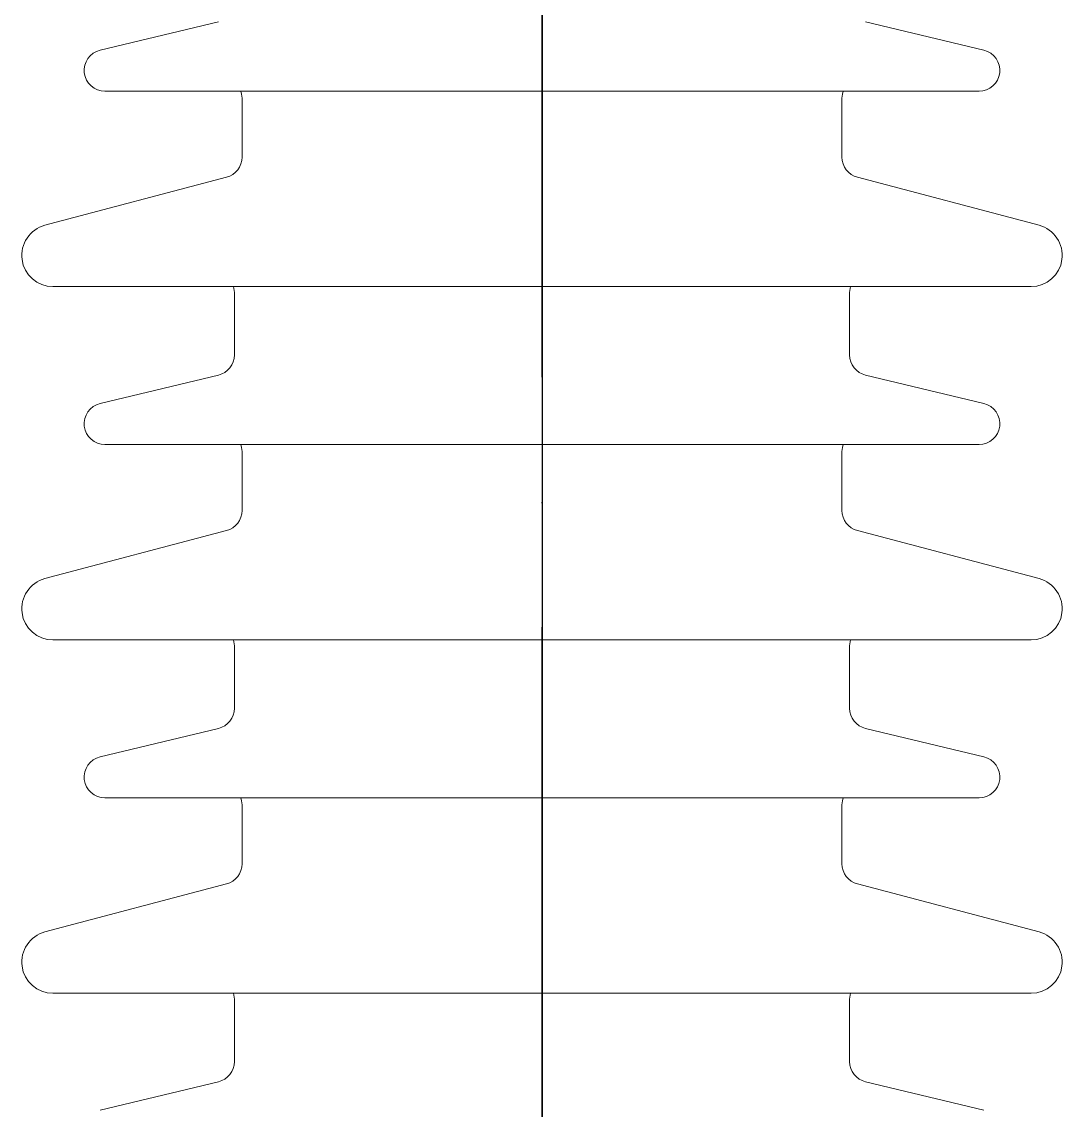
# Model space of a CAD drawing. Header units: millimetres. Extents: x 30710 to 48779, y -19256 to -8564.
# Drawn here: x 36345.1 to 36595.4, y -10385.8 to -10124 of the extents above; entities that cross this region are included whole.
import ezdxf

# ---------------------------------------------------------------- set-up
doc = ezdxf.new("R2010")
doc.units = ezdxf.units.MM
doc.header["$LTSCALE"] = 10
doc.linetypes.add('ACAD_ISO04W100', pattern=[30, 24, -3, 0, -3])
doc.layers.get('0').update_dxf_attribs({"color": 1, "linetype": 'ACAD_ISO04W100', "lineweight": 25})
doc.layers.get('Defpoints').update_dxf_attribs({"lineweight": 25})
doc.layers.add('粗实线', color=4, linetype='Continuous', lineweight=18)

msp = doc.modelspace()

# ---------------------------------------------------------------- linework, layer by layer
msp.add_line((36470.22, -12310.159), (36470.22, -9854.703))
at = {"layer": 'Defpoints'}
msp.add_line((36470.22, -8564.163), (36470.22, -19256.163), dxfattribs=at)
at = {"layer": '粗实线'}
for p, q in [((36392.378, -10123.952), (36363.884, -10130.797)), ((36576.555, -10130.797), (36548.061, -10123.952)), ((36365.052, -10140.658), (36575.387, -10140.658)), ((36398.052, -10142.316), (36398.052, -10156.52)), ((36542.387, -10156.52), (36542.387, -10142.316)), ((36394.33, -10161.354), (36350.635, -10172.908)), ((36589.804, -10172.908), (36546.109, -10161.354)), ((36352.552, -10187.658), (36587.887, -10187.658)), ((36396.21, -10189.09), (36396.21, -10204.09)), ((36544.229, -10204.09), (36544.229, -10189.09)), ((36392.378, -10208.952), (36363.884, -10215.797)), ((36576.555, -10215.797), (36548.061, -10208.952)), ((36365.052, -10225.658), (36575.387, -10225.658)), ((36398.052, -10227.316), (36398.052, -10241.52)), ((36542.387, -10241.52), (36542.387, -10227.316)), ((36394.33, -10246.354), (36350.635, -10257.908)), ((36589.804, -10257.908), (36546.109, -10246.354)), ((36352.552, -10272.658), (36587.887, -10272.658)), ((36396.21, -10274.09), (36396.21, -10289.09)), ((36544.229, -10289.09), (36544.229, -10274.09)), ((36392.378, -10293.952), (36363.884, -10300.797)), ((36576.555, -10300.797), (36548.061, -10293.952)), ((36365.052, -10310.658), (36575.387, -10310.658)), ((36398.052, -10312.316), (36398.052, -10326.52)), ((36542.387, -10326.52), (36542.387, -10312.316)), ((36394.33, -10331.354), (36350.635, -10342.908)), ((36589.804, -10342.908), (36546.109, -10331.354)), ((36352.552, -10357.658), (36587.887, -10357.658)), ((36396.21, -10359.09), (36396.21, -10374.09)), ((36544.229, -10374.09), (36544.229, -10359.09)), ((36392.378, -10378.952), (36363.884, -10385.797)), ((36576.555, -10385.797), (36548.061, -10378.952))]:
    msp.add_line(p, q, dxfattribs=at)
for points in [[(36397.769, -10140.658), (36397.956, -10141.34), (36398.052, -10142.316)], [(36542.387, -10142.316), (36542.483, -10141.34), (36542.67, -10140.658)], [(36396.001, -10187.658), (36396.114, -10188.115), (36396.21, -10189.09)], [(36544.229, -10189.09), (36544.325, -10188.115), (36544.438, -10187.658)], [(36397.769, -10225.658), (36397.956, -10226.34), (36398.052, -10227.316)], [(36542.387, -10227.316), (36542.483, -10226.34), (36542.67, -10225.658)], [(36396.001, -10272.658), (36396.114, -10273.115), (36396.21, -10274.09)], [(36544.229, -10274.09), (36544.325, -10273.115), (36544.438, -10272.658)], [(36397.769, -10310.658), (36397.956, -10311.34), (36398.052, -10312.316)], [(36542.387, -10312.316), (36542.483, -10311.34), (36542.67, -10310.658)], [(36396.001, -10357.658), (36396.114, -10358.115), (36396.21, -10359.09)], [(36544.229, -10359.09), (36544.325, -10358.115), (36544.438, -10357.658)]]:
    msp.add_lwpolyline(points, dxfattribs=at)
for centre, radius, start, end in [((36365.052, -10135.658), 5, 103.50795, 270), ((36575.387, -10135.658), 5, 270, 76.49205), ((36393.052, -10156.52), 5, 284.81144, 0), ((36547.387, -10156.52), 5, 180, 255.18856), ((36352.552, -10180.158), 7.5, 104.81144, 270), ((36587.887, -10180.158), 7.5, 270, 75.18856), ((36391.21, -10204.09), 5, 283.50795, 0), ((36549.229, -10204.09), 5, 180, 256.49205), ((36365.052, -10220.658), 5, 103.50795, 270), ((36575.387, -10220.658), 5, 270, 76.49205), ((36393.052, -10241.52), 5, 284.81144, 0), ((36547.387, -10241.52), 5, 180, 255.18856), ((36352.552, -10265.158), 7.5, 104.81144, 270), ((36587.887, -10265.158), 7.5, 270, 75.18856), ((36391.21, -10289.09), 5, 283.50795, 0), ((36549.229, -10289.09), 5, 180, 256.49205), ((36365.052, -10305.658), 5, 103.50795, 270), ((36575.387, -10305.658), 5, 270, 76.49205), ((36393.052, -10326.52), 5, 284.81144, 0), ((36547.387, -10326.52), 5, 180, 255.18856), ((36352.552, -10350.158), 7.5, 104.81144, 270), ((36587.887, -10350.158), 7.5, 270, 75.18856), ((36391.21, -10374.09), 5, 283.50795, 360), ((36549.229, -10374.09), 5, 180, 256.49205)]:
    msp.add_arc(centre, radius, start, end, dxfattribs=at)

doc.saveas('drawing.dxf')
